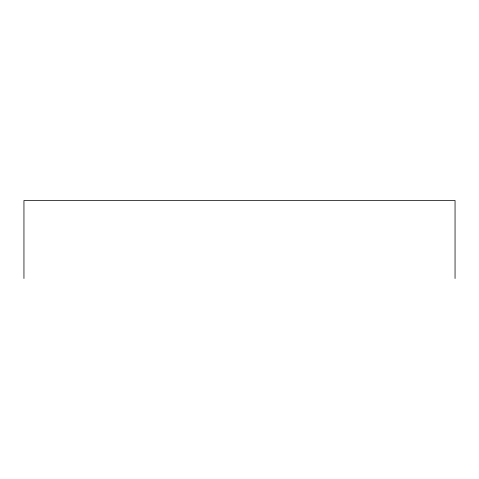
<?xml version="1.0" encoding="UTF-8"?>
<svg xmlns="http://www.w3.org/2000/svg" width="479" height="479" viewBox="0 0 479 479"><rect width="100%" height="100%" fill="white"/><g stroke="black" fill="none" stroke-linecap="round" stroke-linejoin="round"><path stroke-width="0.72" d="M455.05 278.497L455.05 200.503L23.95 200.503L23.95 278.497"/></g></svg>
